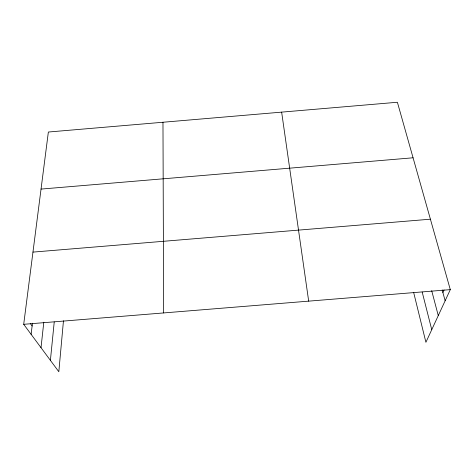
<?xml version="1.0" encoding="UTF-8"?>
<svg xmlns="http://www.w3.org/2000/svg" width="474" height="474" viewBox="0 0 474 474"><rect width="100%" height="100%" fill="white"/><g stroke="black" fill="none" stroke-linecap="round" stroke-linejoin="round"><path stroke-width="0.71" d="M63.463 320.779L58.823 371.74L23.7 324.311L48.36 132.027L397.39 102.26L450.3 289.632L425.913 342.287L413.618 292.31M50.398 360.37L54.232 321.964M41.013 347.691L43.798 322.237M31.124 334.336L32.457 323.221M442.9 292.588L444.085 289.934M41.042 189.085L413.073 157.795M32.961 252.109L430.41 219.195M23.7 324.311L450.3 289.632M30.401 323.57L32.125 325.97M442.165 289.91L445.145 300.765M431.701 290.698L438.272 315.601M422.186 292.049L431.755 329.673M281.645 112.131L308.681 301.144M162.973 122.251L163.637 312.935"/></g></svg>
